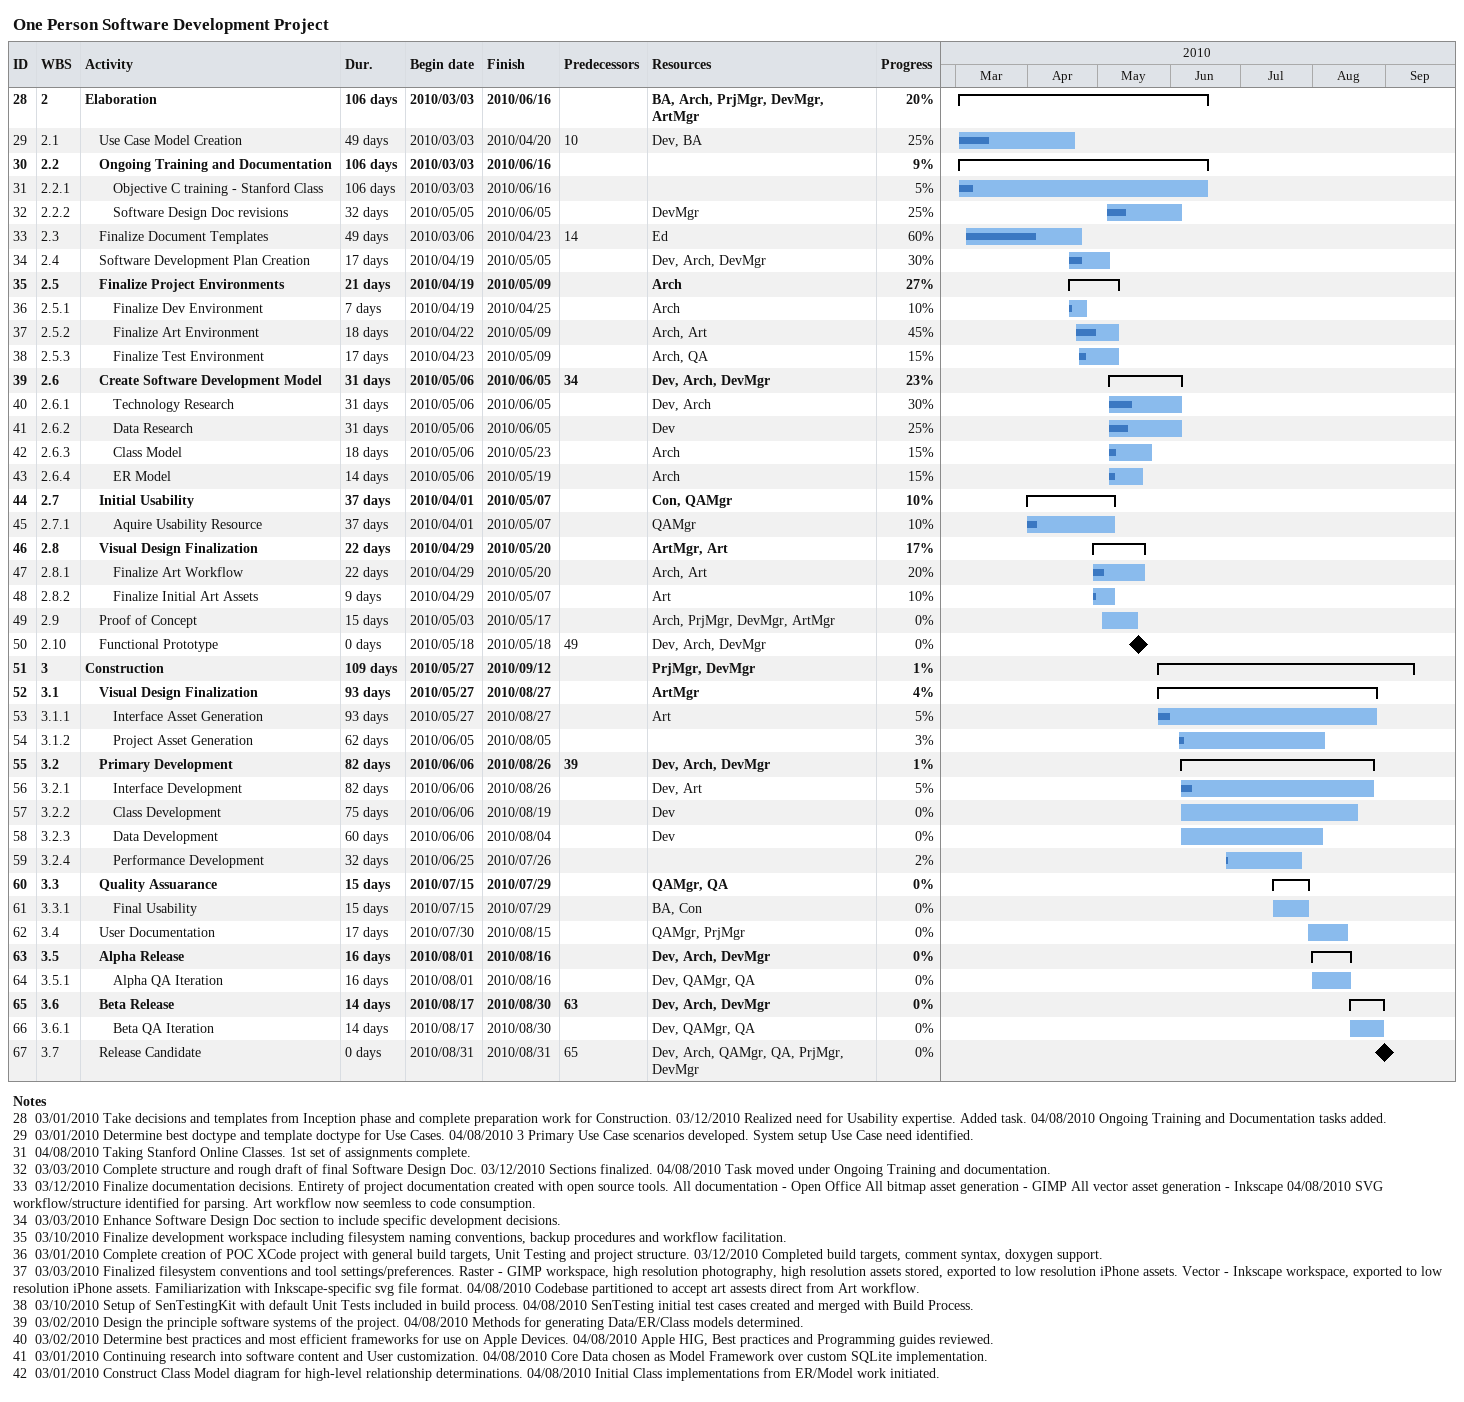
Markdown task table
One Person Software Development Project

| ID | WBS | Task | Duration | Start | Finish | Predecessors | Resources | % complete |
|---|---|---|---|---|---|---|---|---|
| 28 | 2 | **Elaboration** | 106d | 2010-03-03 | 2010-06-16 |  | BA, Arch, PrjMgr, DevMgr, ArtMgr | 20 |
| 29 | 2.1 | Use Case Model Creation | 49d | 2010-03-03 | 2010-04-20 | 10 | Dev, BA | 25 |
| 30 | 2.2 | **Ongoing Training and Documentation** | 106d | 2010-03-03 | 2010-06-16 |  |  | 9 |
| 31 | 2.2.1 | Objective C training - Stanford Class | 106d | 2010-03-03 | 2010-06-16 |  |  | 5 |
| 32 | 2.2.2 | Software Design Doc revisions | 32d | 2010-05-05 | 2010-06-05 |  | DevMgr | 25 |
| 33 | 2.3 | Finalize Document Templates | 49d | 2010-03-06 | 2010-04-23 | 14 | Ed | 60 |
| 34 | 2.4 | Software Development Plan Creation | 17d | 2010-04-19 | 2010-05-05 |  | Dev, Arch, DevMgr | 30 |
| 35 | 2.5 | **Finalize Project Environments** | 21d | 2010-04-19 | 2010-05-09 |  | Arch | 27 |
| 36 | 2.5.1 | Finalize Dev Environment | 7d | 2010-04-19 | 2010-04-25 |  | Arch | 10 |
| 37 | 2.5.2 | Finalize Art Environment | 18d | 2010-04-22 | 2010-05-09 |  | Arch, Art | 45 |
| 38 | 2.5.3 | Finalize Test Environment | 17d | 2010-04-23 | 2010-05-09 |  | Arch, QA | 15 |
| 39 | 2.6 | **Create Software Development Model** | 31d | 2010-05-06 | 2010-06-05 | 34 | Dev, Arch, DevMgr | 23 |
| 40 | 2.6.1 | Technology Research | 31d | 2010-05-06 | 2010-06-05 |  | Dev, Arch | 30 |
| 41 | 2.6.2 | Data Research | 31d | 2010-05-06 | 2010-06-05 |  | Dev | 25 |
| 42 | 2.6.3 | Class Model | 18d | 2010-05-06 | 2010-05-23 |  | Arch | 15 |
| 43 | 2.6.4 | ER Model | 14d | 2010-05-06 | 2010-05-19 |  | Arch | 15 |
| 44 | 2.7 | **Initial Usability** | 37d | 2010-04-01 | 2010-05-07 |  | Con, QAMgr | 10 |
| 45 | 2.7.1 | Aquire Usability Resource | 37d | 2010-04-01 | 2010-05-07 |  | QAMgr | 10 |
| 46 | 2.8 | **Visual Design Finalization** | 22d | 2010-04-29 | 2010-05-20 |  | ArtMgr, Art | 17 |
| 47 | 2.8.1 | Finalize Art Workflow | 22d | 2010-04-29 | 2010-05-20 |  | Arch, Art | 20 |
| 48 | 2.8.2 | Finalize Initial Art Assets | 9d | 2010-04-29 | 2010-05-07 |  | Art | 10 |
| 49 | 2.9 | Proof of Concept | 15d | 2010-05-03 | 2010-05-17 |  | Arch, PrjMgr, DevMgr, ArtMgr | 0 |
| 50 | 2.10 | Functional Prototype | 0d | 2010-05-18 | 2010-05-18 | 49 | Dev, Arch, DevMgr | 0 |
| 51 | 3 | **Construction** | 109d | 2010-05-27 | 2010-09-12 |  | PrjMgr, DevMgr | 1 |
| 52 | 3.1 | **Visual Design Finalization** | 93d | 2010-05-27 | 2010-08-27 |  | ArtMgr | 4 |
| 53 | 3.1.1 | Interface Asset Generation | 93d | 2010-05-27 | 2010-08-27 |  | Art | 5 |
| 54 | 3.1.2 | Project Asset Generation | 62d | 2010-06-05 | 2010-08-05 |  |  | 3 |
| 55 | 3.2 | **Primary Development** | 82d | 2010-06-06 | 2010-08-26 | 39 | Dev, Arch, DevMgr | 1 |
| 56 | 3.2.1 | Interface Development | 82d | 2010-06-06 | 2010-08-26 |  | Dev, Art | 5 |
| 57 | 3.2.2 | Class Development | 75d | 2010-06-06 | 2010-08-19 |  | Dev | 0 |
| 58 | 3.2.3 | Data Development | 60d | 2010-06-06 | 2010-08-04 |  | Dev | 0 |
| 59 | 3.2.4 | Performance Development | 32d | 2010-06-25 | 2010-07-26 |  |  | 2 |
| 60 | 3.3 | **Quality Assuarance** | 15d | 2010-07-15 | 2010-07-29 |  | QAMgr, QA | 0 |
| 61 | 3.3.1 | Final Usability | 15d | 2010-07-15 | 2010-07-29 |  | BA, Con | 0 |
| 62 | 3.4 | User Documentation | 17d | 2010-07-30 | 2010-08-15 |  | QAMgr, PrjMgr | 0 |
| 63 | 3.5 | **Alpha Release** | 16d | 2010-08-01 | 2010-08-16 |  | Dev, Arch, DevMgr | 0 |
| 64 | 3.5.1 | Alpha QA Iteration | 16d | 2010-08-01 | 2010-08-16 |  | Dev, QAMgr, QA | 0 |
| 65 | 3.6 | **Beta Release** | 14d | 2010-08-17 | 2010-08-30 | 63 | Dev, Arch, DevMgr | 0 |
| 66 | 3.6.1 | Beta QA Iteration | 14d | 2010-08-17 | 2010-08-30 |  | Dev, QAMgr, QA | 0 |
| 67 | 3.7 | Release Candidate | 0d | 2010-08-31 | 2010-08-31 | 65 | Dev, Arch, QAMgr, QA, PrjMgr, DevMgr | 0 |

Notes
- 28: 03/01/2010 Take decisions and templates from Inception phase and complete preparation work for Construction. 03/12/2010 Realized need for Usability expertise. Added task. 04/08/2010 Ongoing Training and Documentation tasks added.
- 29: 03/01/2010 Determine best doctype and template doctype for Use Cases. 04/08/2010 3 Primary Use Case scenarios developed. System setup Use Case need identified.
- 31: 04/08/2010 Taking Stanford Online Classes. 1st set of assignments complete.
- 32: 03/03/2010 Complete structure and rough draft of final Software Design Doc. 03/12/2010 Sections finalized. 04/08/2010 Task moved under Ongoing Training and documentation.
- 33: 03/12/2010 Finalize documentation decisions. Entirety of project documentation created with open source tools. All documentation - Open Office All bitmap asset generation - GIMP All vector asset generation - Inkscape 04/08/2010 SVG workflow/structure identified for parsing. Art workflow now seemless to code consumption.
- 34: 03/03/2010 Enhance Software Design Doc section to include specific development decisions.
- 35: 03/10/2010 Finalize development workspace including filesystem naming conventions, backup procedures and workflow facilitation.
- 36: 03/01/2010 Complete creation of POC XCode project with general build targets, Unit Testing and project structure. 03/12/2010 Completed build targets, comment syntax, doxygen support.
- 37: 03/03/2010 Finalized filesystem conventions and tool settings/preferences. Raster - GIMP workspace, high resolution photography, high resolution assets stored, exported to low resolution iPhone assets. Vector - Inkscape workspace, exported to low resolution iPhone assets. Familiarization with Inkscape-specific svg file format. 04/08/2010 Codebase partitioned to accept art assests direct from Art workflow.
- 38: 03/10/2010 Setup of SenTestingKit with default Unit Tests included in build process. 04/08/2010 SenTesting initial test cases created and merged with Build Process.
- 39: 03/02/2010 Design the principle software systems of the project. 04/08/2010 Methods for generating Data/ER/Class models determined.
- 40: 03/02/2010 Determine best practices and most efficient frameworks for use on Apple Devices. 04/08/2010 Apple HIG, Best practices and Programming guides reviewed.
- 41: 03/01/2010 Continuing research into software content and User customization. 04/08/2010 Core Data chosen as Model Framework over custom SQLite implementation.
- 42: 03/01/2010 Construct Class Model diagram for high-level relationship determinations. 04/08/2010 Initial Class implementations from ER/Model work initiated.
